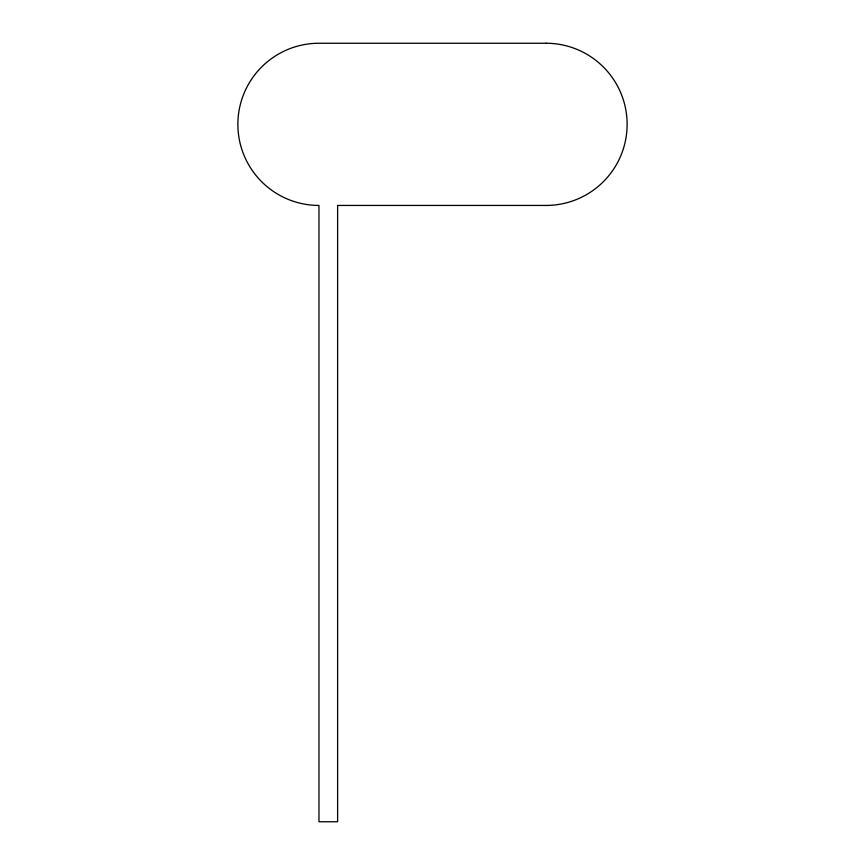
<?xml version="1.0" encoding="UTF-8"?>
<svg xmlns="http://www.w3.org/2000/svg" width="865" height="865" viewBox="0 0 865 865"><rect width="100%" height="100%" fill="white"/><g stroke="black" fill="none" stroke-linecap="round" stroke-linejoin="round"><path stroke-width="1.3" d="M546.031 43.25L318.969 43.25A81.094 81.094 0 0 0 237.875 124.344A81.094 81.094 0 0 0 318.969 205.438L318.969 821.75L337.62 821.75L337.62 205.438L546.031 205.438A81.094 81.094 0 0 0 627.125 124.344A81.094 81.094 0 0 0 546.031 43.25"/></g></svg>
